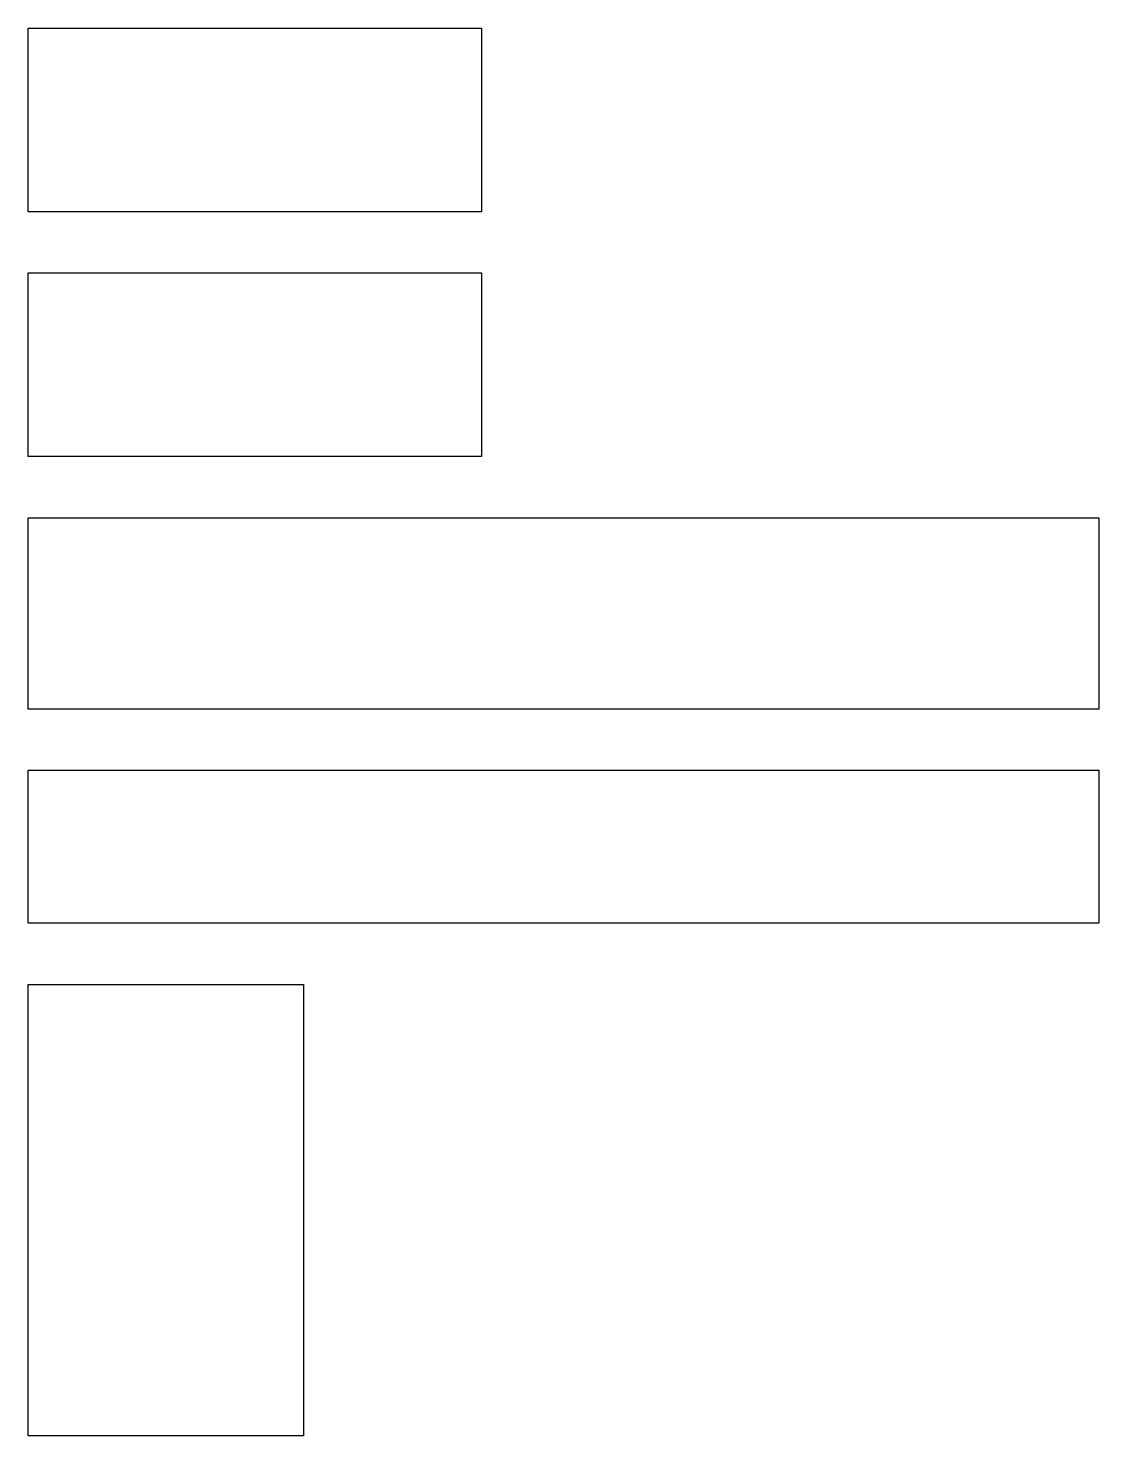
# Model space of a CAD drawing. Header units: metres. Extents: x 0 to 140, y -184 to 0.
import ezdxf

# ---------------------------------------------------------------- set-up
doc = ezdxf.new("R2010")
doc.units = ezdxf.units.M

msp = doc.modelspace()

# ---------------------------------------------------------------- linework, layer by layer
at = {"layer": 'CENTRE_FIN'}
msp.add_lwpolyline([(0, -125), (36, -125), (36, -184), (0, -184)], close=True, dxfattribs=at)
at = {"layer": 'TAIL_10PCT'}
msp.add_lwpolyline([(0, -64), (140, -64), (140, -89), (0, -89)], close=True, dxfattribs=at)
at = {"layer": 'TAIL_8PCT'}
msp.add_lwpolyline([(0, -97), (140, -97), (140, -117), (0, -117)], close=True, dxfattribs=at)
at = {"layer": 'TIP_FIN'}
for points in [[(0, 0), (59.2593, 0), (59.2593, -24), (0, -24)], [(0, -32), (59.2593, -32), (59.2593, -56), (0, -56)]]:
    msp.add_lwpolyline(points, close=True, dxfattribs=at)

doc.saveas('drawing.dxf')
